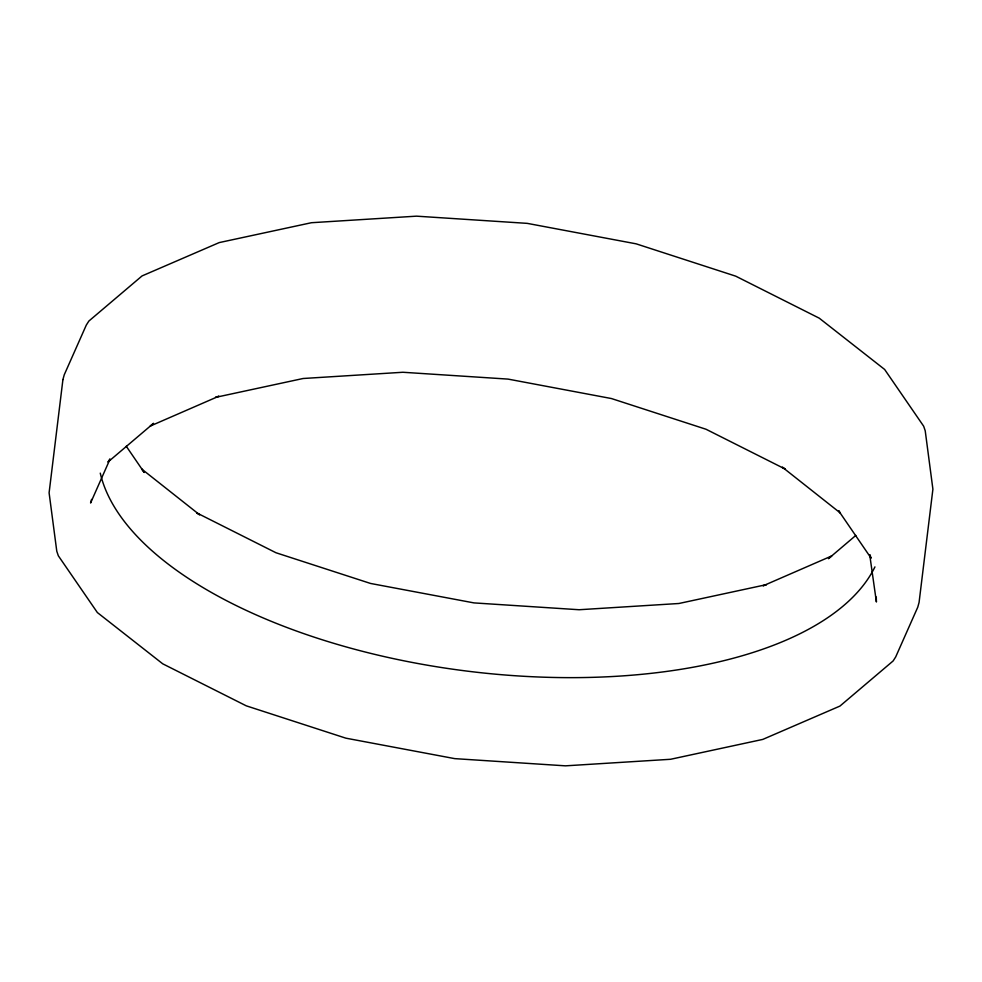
<?xml version="1.0" encoding="UTF-8"?>
<svg xmlns="http://www.w3.org/2000/svg" width="982" height="982" viewBox="0 0 982 982"><rect width="100%" height="100%" fill="white"/><g stroke="black" fill="none" stroke-linecap="round" stroke-linejoin="round"><path stroke-width="1.47" d="M91.572 499.408L90.577 503.005L109.91 459.392M109.874 459.036L107.934 462.068L153.536 423.328L150.221 426.078L218.863 396.2L215.561 397.366L303.131 378.5L402.89 372.264L508.05 379.101L611.442 398.545L706.009 429.244L785.33 469.138L782.359 467.174L840.359 513.021L838.64 510.689M855.825 535.423L828.464 558.672L831.779 555.922L763.137 585.8L766.439 584.634L678.869 603.5L579.11 609.736L473.95 602.899L370.558 583.455L275.991 552.756L196.67 512.862L199.641 514.826L141.641 468.979L144.219 472.477L126.273 446.258M838.64 510.763L871.12 558.206L869.954 554.793M869.782 555.161L876.41 602.003L876.275 597.019M874.937 566.884A395.292 181.695 7 0 1 469.887 671.455A395.292 181.695 7 0 1 100.274 473.128M62.922 379.592L49.1 492.817L56.784 551.233L58.331 555.787L97.365 612.547L162.742 663.82L246.273 705.837L345.873 738.169L454.752 758.632L565.497 765.837L670.559 759.282L762.781 739.409L839.929 706.083L893.129 660.947L895.707 656.909L917.753 607.207L919.078 602.408L932.9 489.183L925.216 430.767L923.669 426.213L884.635 369.453L819.258 318.18L735.727 276.163L636.127 243.831L527.248 223.368L416.503 216.163L311.441 222.718L219.219 242.591L142.071 275.917L88.871 321.053L86.293 325.091L64.247 374.793L62.922 379.592"/></g></svg>
